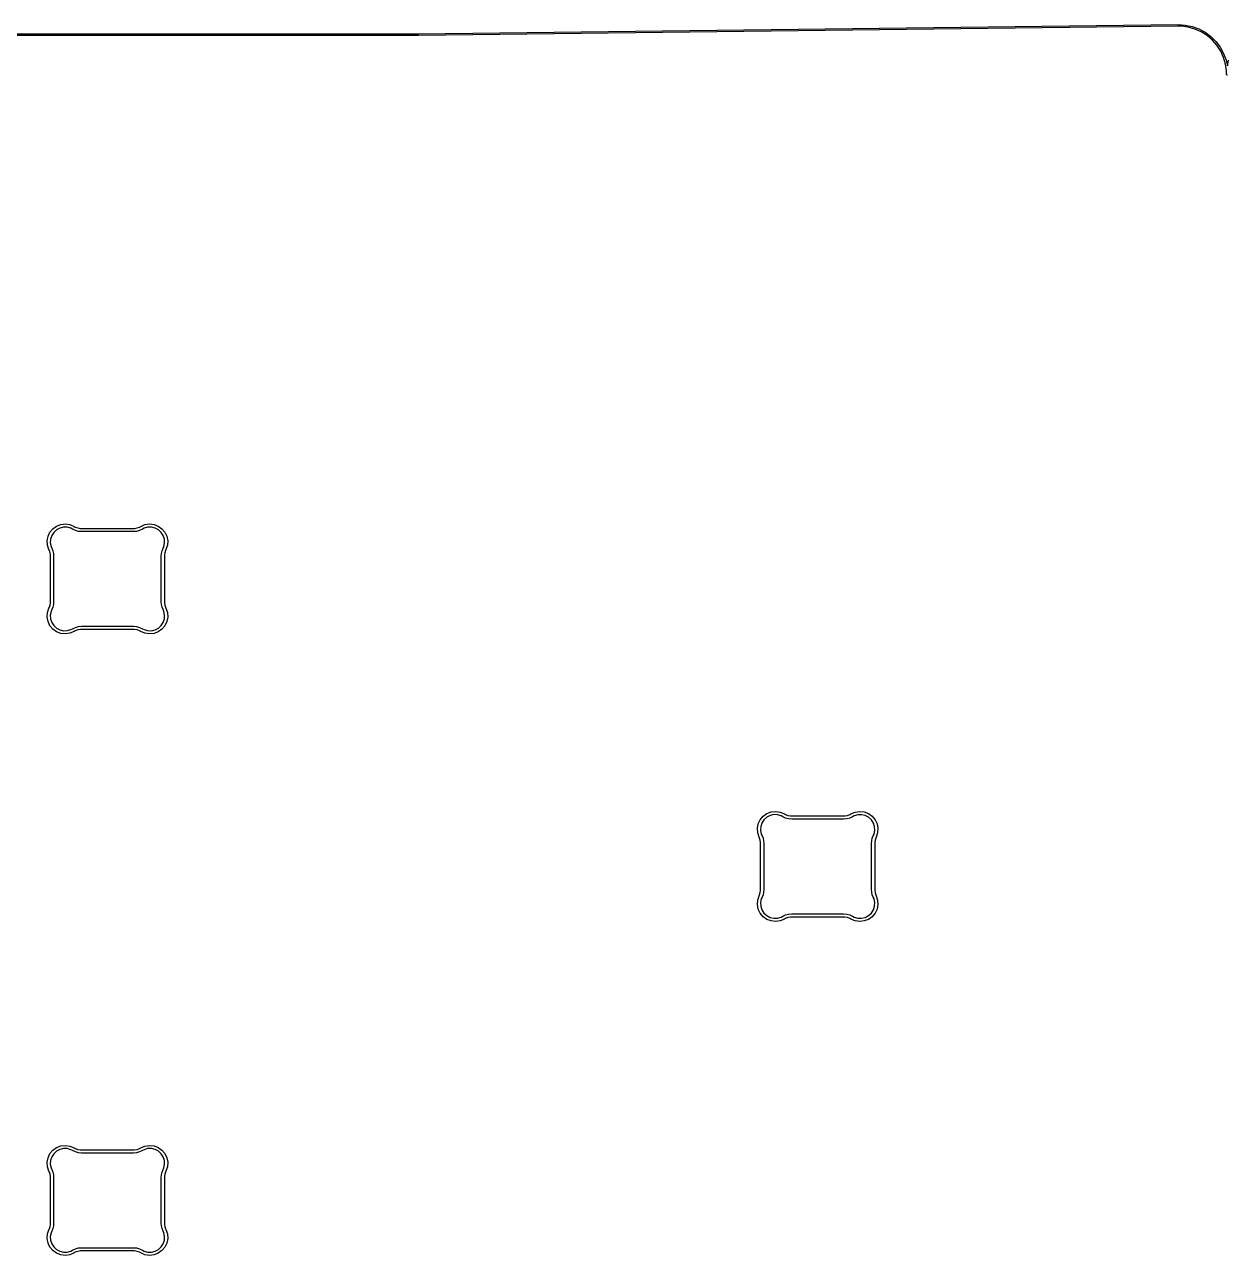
# Model space of a CAD drawing. Extents: x 9 to 292, y -476 to -359.
# Drawn here: x 113.61 to 150.49, y -405.57 to -367.84 of the extents above; entities that cross this region are included whole.
import ezdxf

# ---------------------------------------------------------------- set-up
doc = ezdxf.new("R2010")
doc.units = 0
doc.layers.add('BLACK', color=7, linetype='CONTINUOUS')

msp = doc.modelspace()

# ---------------------------------------------------------------- linework, layer by layer
at = {"layer": 'BLACK', "linetype": 'CONTINUOUS'}
for p, q in [((125.683901, -368.125004), (148.969199, -367.843468)), ((148.969199, -367.843468), (149.188062, -367.856589)), ((149.188062, -367.856589), (149.402781, -367.90096)), ((125.666066, -368.175112), (108.825136, -368.175112)), ((108.850136, -368.125112), (125.666068, -368.125112)), ((125.666068, -368.175112), (125.666066, -368.175112)), ((125.666068, -368.125112), (125.666069, -368.125112)), ((125.672214, -368.1751), (125.666068, -368.175111)), ((125.666068, -368.175111), (125.666068, -368.175112)), ((125.666069, -368.125112), (125.66607, -368.125112)), ((125.66607, -368.125112), (125.669041, -368.125112)), ((125.669041, -368.125112), (125.674984, -368.125088)), ((125.678362, -368.175062), (125.672214, -368.1751)), ((125.674984, -368.125088), (125.680926, -368.12504)), ((125.68451, -368.175), (125.678362, -368.175062)), ((125.680926, -368.12504), (125.683896, -368.125003)), ((125.683896, -368.125003), (125.683896, -368.125004)), ((125.683896, -368.125004), (125.683898, -368.125004)), ((125.683898, -368.125004), (125.683901, -368.125004)), ((148.969803, -367.893464), (125.68451, -368.174999)), ((125.68451, -368.174999), (125.68451, -368.175)), ((149.0761, -367.89224), (148.969803, -367.893464)), ((149.286864, -367.920186), (149.0761, -367.89224)), ((149.491442, -367.978067), (149.286864, -367.920186)), ((149.402781, -367.90096), (149.608918, -367.975661)), ((149.685605, -368.064686), (149.491442, -367.978067)), ((149.608918, -367.975661), (149.802212, -368.079151)), ((149.865342, -368.178252), (149.685605, -368.064686)), ((149.802212, -368.079151), (149.978669, -368.209289)), ((150.026935, -368.316419), (149.865342, -368.178252)), ((149.978669, -368.209289), (150.134641, -368.363386)), ((150.167046, -368.476329), (150.026935, -368.316419)), ((150.134641, -368.363386), (150.266903, -368.538256)), ((150.282777, -368.654679), (150.167046, -368.476329)), ((150.266903, -368.538256), (150.372723, -368.730285)), ((150.371738, -368.847781), (150.282777, -368.654679)), ((150.432089, -369.051644), (150.371738, -368.847781)), ((150.372723, -368.730285), (150.449912, -368.935503)), ((150.449912, -368.935503), (150.487631, -369.107512)), ((150.487631, -369.107512), (150.525344, -368.935492)), ((150.462582, -369.262054), (150.432089, -369.051644)), ((150.462642, -369.368262), (150.462582, -369.262054)), ((150.462636, -369.368359), (150.462642, -369.368262)), ((150.467411, -369.383053), (150.462636, -369.368359)), ((150.479911, -369.392135), (150.467411, -369.383053)), ((150.495362, -369.392134), (150.479911, -369.392135)), ((114.388315, -383.402588), (114.478156, -383.295501)), ((114.478156, -383.295501), (114.59209, -383.214519)), ((114.588402, -383.329969), (114.503689, -383.408152)), ((114.690088, -383.275664), (114.588402, -383.329969)), ((114.59209, -383.214519), (114.722759, -383.164872)), ((114.802179, -383.248745), (114.690088, -383.275664)), ((114.722759, -383.164872), (114.861723, -383.149766)), ((114.917436, -383.25095), (114.802179, -383.248745)), ((114.861723, -383.149766), (115.000007, -383.170177)), ((115.028416, -383.282137), (114.917436, -383.25095)), ((115.000007, -383.170177), (115.128681, -383.224786)), ((115.078062, -383.311029), (115.028416, -383.282137)), ((115.078198, -383.311182), (115.078062, -383.311029)), ((115.078202, -383.311176), (115.078198, -383.311182)), ((115.078201, -383.311183), (115.078204, -383.311177)), ((115.07823, -383.311189), (115.078201, -383.311183)), ((115.078204, -383.311177), (115.078202, -383.311176)), ((115.165775, -383.352479), (115.07823, -383.311189)), ((115.128681, -383.224786), (115.128649, -383.224841)), ((115.128649, -383.224841), (115.128652, -383.224842)), ((115.128652, -383.224842), (115.128655, -383.224836)), ((115.128655, -383.224836), (115.163002, -383.244868)), ((115.163002, -383.244868), (115.237633, -383.272328)), ((115.237633, -383.272328), (115.315923, -383.286275)), ((115.315923, -383.286275), (115.355685, -383.286311)), ((115.355685, -383.286311), (115.355688, -383.286312)), ((115.355688, -383.286312), (116.944589, -383.286312)), ((116.944589, -383.286312), (116.94459, -383.286312)), ((116.94459, -383.286305), (116.984351, -383.286272)), ((116.94459, -383.286312), (116.94459, -383.286305)), ((116.984351, -383.286272), (117.062642, -383.272328)), ((117.062642, -383.272328), (117.137274, -383.244872)), ((117.222069, -383.311184), (117.134496, -383.352483)), ((117.137274, -383.244872), (117.171622, -383.224843)), ((117.171622, -383.224843), (117.171623, -383.224843)), ((117.171623, -383.224843), (117.300284, -383.170232)), ((117.222071, -383.311184), (117.222069, -383.311184)), ((117.222073, -383.311184), (117.222071, -383.311184)), ((117.271885, -383.282194), (117.222073, -383.311184)), ((117.382854, -383.251004), (117.271885, -383.282194)), ((117.300284, -383.170232), (117.438559, -383.149817)), ((117.498101, -383.248795), (117.382854, -383.251004)), ((117.438559, -383.149817), (117.577514, -383.164918)), ((117.610183, -383.275708), (117.498101, -383.248795)), ((117.577514, -383.164918), (117.708176, -383.214559)), ((117.711861, -383.330007), (117.610183, -383.275708)), ((117.708176, -383.214559), (117.822104, -383.295534)), ((117.822104, -383.295534), (117.911941, -383.402613)), ((114.302188, -383.666172), (114.328368, -383.528864)), ((114.311465, -383.805647), (114.302188, -383.666172)), ((114.328368, -383.528864), (114.388315, -383.402588)), ((114.405615, -383.614742), (114.398588, -383.729806)), ((114.441419, -383.505165), (114.405615, -383.614742)), ((114.503689, -383.408152), (114.441419, -383.505165)), ((115.259233, -383.377785), (115.165775, -383.352479)), ((115.355677, -383.38631), (115.259233, -383.377785)), ((115.355684, -383.386312), (115.355677, -383.38631)), ((116.944588, -383.386312), (115.355684, -383.386312)), ((116.944589, -383.386312), (116.944588, -383.386312)), ((116.944653, -383.386299), (116.944589, -383.386312)), ((117.041036, -383.377785), (116.944653, -383.386299)), ((117.134496, -383.352483), (117.041036, -383.377785)), ((117.796568, -383.408183), (117.711861, -383.330007)), ((117.858833, -383.505187), (117.796568, -383.408183)), ((117.894634, -383.614754), (117.858833, -383.505187)), ((117.90166, -383.729808), (117.894634, -383.614754)), ((117.911941, -383.402613), (117.971884, -383.52888)), ((117.971884, -383.52888), (117.998062, -383.666181)), ((117.998062, -383.666181), (117.988783, -383.805646)), ((114.355595, -383.938261), (114.311465, -383.805647)), ((114.355597, -383.938272), (114.355595, -383.938261)), ((114.370217, -383.968651), (114.355596, -383.938272)), ((114.355596, -383.938272), (114.355597, -383.938272)), ((114.39008, -384.033085), (114.370217, -383.968651)), ((114.400125, -384.099759), (114.39008, -384.033085)), ((114.398588, -383.729806), (114.420793, -383.842925)), ((114.420793, -383.842925), (114.445704, -383.894903)), ((114.445704, -383.894903), (114.445704, -383.894907)), ((114.445704, -383.894907), (114.445707, -383.89491)), ((114.445707, -383.89491), (114.445706, -383.89491)), ((114.445706, -383.89491), (114.475709, -383.971409)), ((114.475709, -383.971409), (114.493985, -384.051523)), ((114.493985, -384.051523), (114.500119, -384.133382)), ((117.800135, -384.133465), (117.80628, -384.051519)), ((117.80628, -384.051519), (117.824566, -383.971403)), ((117.824566, -383.971403), (117.854559, -383.894971)), ((117.854545, -383.894891), (117.879455, -383.842918)), ((117.854569, -383.894902), (117.854545, -383.894891)), ((117.854559, -383.894971), (117.854569, -383.894902)), ((117.879455, -383.842918), (117.90166, -383.729808)), ((117.910187, -384.033091), (117.900136, -384.09976)), ((117.930059, -383.968663), (117.910187, -384.033091)), ((117.944685, -383.93829), (117.930059, -383.968663)), ((117.944688, -383.938146), (117.94467, -383.938279)), ((117.94467, -383.938279), (117.944671, -383.93828)), ((117.944671, -383.93828), (117.94467, -383.93828)), ((117.94467, -383.93828), (117.94467, -383.938283)), ((117.94467, -383.938283), (117.944685, -383.93829)), ((117.988783, -383.805646), (117.944688, -383.938146)), ((114.400126, -384.133472), (114.400125, -384.099759)), ((114.400137, -384.133472), (114.400126, -384.133472)), ((114.400137, -385.539148), (114.400137, -384.133472)), ((114.500119, -384.133382), (114.500136, -384.133466)), ((114.500136, -384.133466), (114.500137, -384.133466)), ((114.500137, -384.133466), (114.500136, -384.133467)), ((114.500136, -384.133467), (114.500137, -384.133469)), ((114.500137, -384.133469), (114.500137, -385.539153)), ((117.800135, -384.133466), (117.800135, -384.133465)), ((117.800135, -384.133469), (117.800135, -384.133466)), ((117.800135, -385.539153), (117.800135, -384.133469)), ((117.900136, -384.09976), (117.900135, -384.133469)), ((117.900135, -384.133469), (117.900135, -385.539153)), ((114.390089, -385.63954), (114.400136, -385.572863)), ((114.400136, -385.572863), (114.400137, -385.539149)), ((114.400137, -385.539149), (114.400137, -385.539148)), ((114.500137, -385.539159), (114.493993, -385.621102)), ((114.500137, -385.539153), (114.500136, -385.539156)), ((114.500136, -385.539156), (114.500137, -385.539159)), ((117.800162, -385.539293), (117.800135, -385.539153)), ((117.806284, -385.621096), (117.800162, -385.539293)), ((117.900135, -385.539153), (117.900134, -385.539156)), ((117.900134, -385.539156), (117.900135, -385.539158)), ((117.900135, -385.539158), (117.900152, -385.539158)), ((117.900152, -385.539158), (117.900148, -385.572869)), ((117.900148, -385.572869), (117.910188, -385.63954)), ((114.302235, -386.006441), (114.311506, -385.866981)), ((114.311506, -385.866981), (114.355569, -385.73455)), ((114.355569, -385.73455), (114.355596, -385.734353)), ((114.355596, -385.734353), (114.355605, -385.734357)), ((114.355599, -385.734346), (114.355621, -385.734322)), ((114.355608, -385.73435), (114.355599, -385.734346)), ((114.355605, -385.734357), (114.355608, -385.73435)), ((114.355621, -385.734322), (114.370226, -385.703978)), ((114.370226, -385.703978), (114.390089, -385.63954)), ((114.420832, -385.829706), (114.398634, -385.942812)), ((114.398634, -385.942812), (114.405663, -386.057861)), ((114.445737, -385.777733), (114.420832, -385.829706)), ((114.445708, -385.777711), (114.445705, -385.777713)), ((114.445705, -385.777713), (114.445705, -385.777718)), ((114.445705, -385.777718), (114.445737, -385.777733)), ((114.445717, -385.777715), (114.445708, -385.777711)), ((114.475718, -385.701216), (114.445717, -385.777715)), ((114.493993, -385.621102), (114.475718, -385.701216)), ((117.824559, -385.701216), (117.806284, -385.621096)), ((117.854568, -385.777717), (117.824559, -385.701216)), ((117.879476, -385.829692), (117.854567, -385.777717)), ((117.854567, -385.777717), (117.854568, -385.777717)), ((117.901677, -385.942803), (117.879476, -385.829692)), ((117.894649, -386.057859), (117.901677, -385.942803)), ((117.910188, -385.63954), (117.930051, -385.703971)), ((117.930051, -385.703971), (117.944673, -385.734346)), ((117.944673, -385.734346), (117.944673, -385.734347)), ((117.944673, -385.734347), (117.944673, -385.73435)), ((117.944673, -385.73435), (117.988802, -385.866968)), ((117.988802, -385.866968), (117.998077, -386.006434)), ((114.328416, -386.143734), (114.302235, -386.006441)), ((114.388358, -386.269995), (114.328416, -386.143734)), ((114.478192, -386.377069), (114.388358, -386.269995)), ((114.405663, -386.057861), (114.441466, -386.167423)), ((114.441466, -386.167423), (114.503729, -386.264422)), ((114.503729, -386.264422), (114.588432, -386.342595)), ((114.588432, -386.342595), (114.690106, -386.396893)), ((115.078216, -386.361432), (115.165772, -386.320136)), ((115.165772, -386.320136), (115.259233, -386.294828)), ((115.259233, -386.294828), (115.355682, -386.286302)), ((115.355682, -386.286302), (115.355682, -386.286311)), ((115.355682, -386.286311), (115.355684, -386.286311)), ((115.355684, -386.286311), (116.944588, -386.286311)), ((116.944588, -386.286311), (117.041037, -386.294832)), ((117.041037, -386.294832), (117.134499, -386.320135)), ((117.134499, -386.320135), (117.222074, -386.361435)), ((117.61019, -386.396907), (117.71187, -386.342608)), ((117.71187, -386.342608), (117.796578, -386.264432)), ((117.796578, -386.264432), (117.858845, -386.167427)), ((117.91195, -386.270002), (117.822112, -386.377081)), ((117.858845, -386.167427), (117.894649, -386.057859)), ((117.971896, -386.143735), (117.91195, -386.270002)), ((117.998077, -386.006434), (117.971896, -386.143735)), ((114.592114, -386.458042), (114.478192, -386.377069)), ((114.722769, -386.507683), (114.592114, -386.458042)), ((114.690106, -386.396893), (114.802182, -386.423808)), ((114.861718, -386.522788), (114.722769, -386.507683)), ((114.802182, -386.423808), (114.917425, -386.421604)), ((114.999987, -386.502381), (114.861718, -386.522788)), ((114.917425, -386.421604), (115.02839, -386.390422)), ((115.128648, -386.44778), (114.999987, -386.502381)), ((115.02839, -386.390422), (115.078202, -386.361436)), ((115.078202, -386.361436), (115.078216, -386.361432)), ((115.128653, -386.447779), (115.128647, -386.44778)), ((115.128647, -386.44778), (115.128648, -386.44778)), ((115.128654, -386.44778), (115.128653, -386.447779)), ((115.163001, -386.427747), (115.128654, -386.44778)), ((115.237633, -386.400286), (115.163001, -386.427747)), ((115.315924, -386.386338), (115.237633, -386.400286)), ((115.355638, -386.386302), (115.315924, -386.386338)), ((115.355684, -386.386311), (115.355638, -386.386302)), ((115.355686, -386.386311), (115.355684, -386.386311)), ((116.944588, -386.386311), (115.355686, -386.386311)), ((116.944589, -386.386311), (116.944588, -386.38631)), ((116.944588, -386.38631), (116.944588, -386.386311)), ((116.984351, -386.386344), (116.944589, -386.386311)), ((117.062643, -386.400288), (116.984351, -386.386344)), ((117.137276, -386.427746), (117.062643, -386.400288)), ((117.171612, -386.44777), (117.137276, -386.427746)), ((117.171622, -386.447781), (117.171612, -386.44777)), ((117.171647, -386.447785), (117.171622, -386.44778)), ((117.171622, -386.44778), (117.171622, -386.447781)), ((117.300289, -386.502386), (117.171647, -386.447785)), ((117.222074, -386.361435), (117.222075, -386.361435)), ((117.222075, -386.361435), (117.271888, -386.390426)), ((117.271888, -386.390426), (117.382858, -386.421614)), ((117.438565, -386.522799), (117.300289, -386.502386)), ((117.382858, -386.421614), (117.498107, -386.423822)), ((117.577521, -386.507697), (117.438565, -386.522799)), ((117.498107, -386.423822), (117.61019, -386.396907)), ((117.708183, -386.458056), (117.577521, -386.507697)), ((117.822112, -386.377081), (117.708183, -386.458056)), ((136.367091, -392.028318), (136.49776, -391.978671)), ((136.49776, -391.978671), (136.636724, -391.963566)), ((136.636724, -391.963566), (136.775009, -391.983977)), ((136.775009, -391.983977), (136.903683, -392.038587)), ((138.946623, -392.038643), (139.075284, -391.984032)), ((139.075284, -391.984032), (139.213559, -391.963617)), ((139.213559, -391.963617), (139.352515, -391.978718)), ((139.352515, -391.978718), (139.483177, -392.028359)), ((136.077188, -392.479973), (136.103368, -392.342664)), ((136.103368, -392.342664), (136.163315, -392.216388)), ((136.163315, -392.216388), (136.253157, -392.109301)), ((136.216419, -392.318965), (136.180615, -392.428542)), ((136.278689, -392.221952), (136.216419, -392.318965)), ((136.253157, -392.109301), (136.367091, -392.028318)), ((136.363403, -392.143768), (136.278689, -392.221952)), ((136.465089, -392.089463), (136.363403, -392.143768)), ((136.57718, -392.062544), (136.465089, -392.089463)), ((136.692438, -392.06475), (136.57718, -392.062544)), ((136.803417, -392.095938), (136.692438, -392.06475)), ((136.853063, -392.12483), (136.803417, -392.095938)), ((136.8532, -392.124984), (136.853063, -392.12483)), ((136.853203, -392.124978), (136.8532, -392.124984)), ((136.853201, -392.124987), (136.853205, -392.124979)), ((136.85324, -392.124995), (136.853201, -392.124987)), ((136.853205, -392.124979), (136.853203, -392.124978)), ((136.940776, -392.166281), (136.85324, -392.124995)), ((136.903683, -392.038587), (136.903649, -392.038643)), ((136.903649, -392.038643), (136.903652, -392.038644)), ((136.903652, -392.038644), (136.903656, -392.038639)), ((136.903656, -392.038639), (136.938003, -392.05867)), ((136.938003, -392.05867), (137.012634, -392.08613)), ((137.034234, -392.191587), (136.940776, -392.166281)), ((137.012634, -392.08613), (137.090924, -392.100077)), ((137.130682, -392.200113), (137.034234, -392.191587)), ((137.090924, -392.100077), (137.130686, -392.100113)), ((137.130684, -392.200113), (137.130682, -392.200112)), ((137.130682, -392.200112), (137.130682, -392.200113)), ((138.719587, -392.200113), (137.130684, -392.200113)), ((137.130686, -392.100113), (138.719588, -392.100113)), ((138.719588, -392.200113), (138.719587, -392.200113)), ((138.719588, -392.100113), (138.719589, -392.100113)), ((138.719661, -392.200098), (138.719588, -392.200113)), ((138.719589, -392.100105), (138.759351, -392.100072)), ((138.719589, -392.100113), (138.719589, -392.100105)), ((138.816036, -392.191585), (138.719661, -392.200098)), ((138.759351, -392.100072), (138.837642, -392.086128)), ((138.909496, -392.166283), (138.816036, -392.191585)), ((138.837642, -392.086128), (138.912274, -392.058672)), ((138.997069, -392.124984), (138.909496, -392.166283)), ((138.912274, -392.058672), (138.946622, -392.038643)), ((138.946622, -392.038643), (138.946623, -392.038643)), ((138.997071, -392.124984), (138.997069, -392.124984)), ((138.997073, -392.124984), (138.997071, -392.124984)), ((139.046885, -392.095994), (138.997073, -392.124984)), ((139.157854, -392.064804), (139.046885, -392.095994)), ((139.273101, -392.062595), (139.157854, -392.064804)), ((139.385184, -392.089509), (139.273101, -392.062595)), ((139.486862, -392.143807), (139.385184, -392.089509)), ((139.483177, -392.028359), (139.597105, -392.109335)), ((139.571569, -392.221984), (139.486862, -392.143807)), ((139.633834, -392.318988), (139.571569, -392.221984)), ((139.597105, -392.109335), (139.686942, -392.216414)), ((139.669635, -392.428556), (139.633834, -392.318988)), ((139.686942, -392.216414), (139.746885, -392.342682)), ((139.746885, -392.342682), (139.773062, -392.479983)), ((136.086465, -392.619447), (136.077188, -392.479973)), ((136.130601, -392.752079), (136.086465, -392.619447)), ((136.1306, -392.75208), (136.130601, -392.752079)), ((136.130606, -392.752087), (136.1306, -392.75208)), ((136.130608, -392.752096), (136.130606, -392.752087)), ((136.145237, -392.782463), (136.130608, -392.752096)), ((136.180615, -392.428542), (136.173588, -392.543606)), ((136.173588, -392.543606), (136.195793, -392.656726)), ((136.195793, -392.656726), (136.220704, -392.708704)), ((136.220704, -392.708704), (136.220705, -392.708714)), ((136.220705, -392.708714), (136.250732, -392.785194)), ((139.599565, -392.785205), (139.62956, -392.70877)), ((139.629544, -392.708693), (139.654454, -392.65672)), ((139.629569, -392.708705), (139.629544, -392.708693)), ((139.62956, -392.70877), (139.629569, -392.708705)), ((139.654454, -392.65672), (139.676659, -392.543611)), ((139.676659, -392.543611), (139.669635, -392.428556)), ((139.719684, -392.752091), (139.705058, -392.782464)), ((139.719671, -392.752083), (139.719669, -392.752084)), ((139.719669, -392.752084), (139.71967, -392.752084)), ((139.719689, -392.75194), (139.71967, -392.752082)), ((139.71967, -392.752082), (139.719671, -392.752083)), ((139.71967, -392.752084), (139.719684, -392.752091)), ((139.763783, -392.619449), (139.719689, -392.75194)), ((139.773062, -392.479983), (139.763783, -392.619449)), ((136.165109, -392.846882), (136.145237, -392.782463)), ((136.175147, -392.913546), (136.165109, -392.846882)), ((136.175139, -392.947259), (136.175137, -392.947253)), ((136.175137, -392.947253), (136.175138, -392.947253)), ((136.175137, -392.947271), (136.175139, -392.947259)), ((136.175137, -394.35295), (136.175137, -392.947271)), ((136.175138, -392.947253), (136.175147, -392.913546)), ((136.250732, -392.785194), (136.269016, -392.865325)), ((136.269016, -392.865325), (136.275138, -392.947287)), ((136.275138, -392.947287), (136.275137, -392.947287)), ((136.275137, -392.947287), (136.275137, -394.352955)), ((139.575135, -392.947268), (139.581279, -392.865321)), ((139.575135, -392.947269), (139.575135, -392.947268)), ((139.575135, -392.947271), (139.575135, -392.947269)), ((139.575135, -394.352955), (139.575135, -392.947271)), ((139.581279, -392.865321), (139.599565, -392.785205)), ((139.675136, -392.913562), (139.675135, -392.947269)), ((139.675135, -392.947269), (139.675135, -392.947271)), ((139.675135, -392.947271), (139.675135, -394.352955)), ((139.685186, -392.846892), (139.675136, -392.913562)), ((139.705058, -392.782464), (139.685186, -392.846892)), ((136.086503, -394.680781), (136.130578, -394.548312)), ((136.130578, -394.548312), (136.130601, -394.548148)), ((136.130584, -394.548133), (136.14521, -394.51776)), ((136.130602, -394.548142), (136.130584, -394.548133)), ((136.130599, -394.548147), (136.130601, -394.548144)), ((136.130601, -394.548148), (136.130599, -394.548147)), ((136.130601, -394.548144), (136.130602, -394.548142)), ((136.14521, -394.51776), (136.165082, -394.453331)), ((136.165082, -394.453331), (136.175134, -394.386661)), ((136.195828, -394.643505), (136.17363, -394.756612)), ((136.175134, -394.386661), (136.175137, -394.35295)), ((136.220734, -394.591533), (136.195828, -394.643505)), ((136.220716, -394.591431), (136.220705, -394.591519)), ((136.220705, -394.591519), (136.220734, -394.591533)), ((136.250703, -394.515019), (136.220716, -394.591431)), ((136.26899, -394.434905), (136.250703, -394.515019)), ((136.275137, -394.35296), (136.26899, -394.434905)), ((136.275137, -394.352955), (136.275136, -394.352958)), ((136.275136, -394.352958), (136.275137, -394.35296)), ((139.575162, -394.353093), (139.575135, -394.352955)), ((139.581284, -394.434899), (139.575162, -394.353093)), ((139.599559, -394.515017), (139.581284, -394.434899)), ((139.629568, -394.591518), (139.599559, -394.515017)), ((139.629567, -394.591519), (139.629568, -394.591518)), ((139.629568, -394.59152), (139.629567, -394.591519)), ((139.654476, -394.643494), (139.629567, -394.59152)), ((139.629567, -394.59152), (139.629568, -394.59152)), ((139.676677, -394.756606), (139.654476, -394.643494)), ((139.675135, -394.352955), (139.675134, -394.352958)), ((139.675134, -394.352958), (139.675135, -394.35296)), ((139.675135, -394.35296), (139.675152, -394.35296)), ((139.675152, -394.35296), (139.675148, -394.386672)), ((139.675148, -394.386672), (139.685189, -394.453342)), ((139.685189, -394.453342), (139.705052, -394.517772)), ((139.705052, -394.517772), (139.719673, -394.548147)), ((139.719673, -394.548147), (139.719673, -394.548149)), ((139.719673, -394.548149), (139.763802, -394.680771)), ((136.077232, -394.820241), (136.086503, -394.680781)), ((136.103413, -394.957535), (136.077232, -394.820241)), ((136.163356, -395.083796), (136.103413, -394.957535)), ((136.17363, -394.756612), (136.180659, -394.871661)), ((136.180659, -394.871661), (136.216462, -394.981224)), ((136.216462, -394.981224), (136.278726, -395.078224)), ((139.571577, -395.078232), (139.633844, -394.981228)), ((139.633844, -394.981228), (139.669648, -394.87166)), ((139.669648, -394.87166), (139.676677, -394.756606)), ((139.746894, -394.957536), (139.686949, -395.083803)), ((139.773076, -394.820237), (139.746894, -394.957536)), ((139.763802, -394.680771), (139.773076, -394.820237)), ((136.253189, -395.190871), (136.163356, -395.083796)), ((136.367112, -395.271844), (136.253189, -395.190871)), ((136.278726, -395.078224), (136.36343, -395.156398)), ((136.36343, -395.156398), (136.465103, -395.210696)), ((136.497767, -395.321486), (136.367112, -395.271844)), ((136.465103, -395.210696), (136.577181, -395.237612)), ((136.636716, -395.336591), (136.497767, -395.321486)), ((136.577181, -395.237612), (136.692424, -395.235408)), ((136.774986, -395.316185), (136.636716, -395.336591)), ((136.692424, -395.235408), (136.80339, -395.204227)), ((136.903648, -395.261583), (136.774986, -395.316185)), ((136.80339, -395.204227), (136.853202, -395.17524)), ((136.853202, -395.17524), (136.853204, -395.175239)), ((136.853204, -395.175239), (136.940771, -395.133938)), ((136.90365, -395.261581), (136.903648, -395.261584)), ((136.903648, -395.261584), (136.903648, -395.261583)), ((136.903653, -395.261581), (136.90365, -395.261581)), ((136.938, -395.241549), (136.903653, -395.261581)), ((137.012632, -395.214087), (136.938, -395.241549)), ((136.940771, -395.133938), (137.034231, -395.108629)), ((137.090923, -395.200139), (137.012632, -395.214087)), ((137.034231, -395.108629), (137.130681, -395.100103)), ((137.130638, -395.200103), (137.090923, -395.200139)), ((137.130684, -395.200112), (137.130638, -395.200103)), ((137.130681, -395.100103), (137.130681, -395.100112)), ((137.130681, -395.100112), (137.130684, -395.100112)), ((137.130684, -395.100112), (138.719589, -395.100112)), ((137.130685, -395.200112), (137.130684, -395.200112)), ((137.130688, -395.200112), (137.130685, -395.200113)), ((137.130685, -395.200113), (137.130685, -395.200112)), ((138.719589, -395.200112), (137.130688, -395.200112)), ((138.719589, -395.100112), (138.816038, -395.108633)), ((138.71959, -395.200112), (138.719589, -395.200111)), ((138.719589, -395.200111), (138.719589, -395.200112)), ((138.759352, -395.200146), (138.71959, -395.200112)), ((138.837643, -395.21409), (138.759352, -395.200146)), ((138.816038, -395.108633), (138.909499, -395.133936)), ((138.912275, -395.241547), (138.837643, -395.21409)), ((138.909499, -395.133936), (138.997073, -395.175236)), ((138.946615, -395.261573), (138.912275, -395.241547)), ((138.946622, -395.261581), (138.946615, -395.261573)), ((138.946622, -395.26158), (138.946622, -395.261581)), ((138.946652, -395.261586), (138.946622, -395.26158)), ((139.075289, -395.316185), (138.946652, -395.261586)), ((138.997073, -395.175236), (138.997075, -395.175234)), ((138.997075, -395.175234), (139.046888, -395.204225)), ((139.046888, -395.204225), (139.157858, -395.235413)), ((139.213564, -395.336598), (139.075289, -395.316185)), ((139.157858, -395.235413), (139.273106, -395.237621)), ((139.35252, -395.321496), (139.213564, -395.336598)), ((139.273106, -395.237621), (139.385189, -395.210707)), ((139.483181, -395.271855), (139.35252, -395.321496)), ((139.385189, -395.210707), (139.486868, -395.156408)), ((139.59711, -395.190881), (139.483181, -395.271855)), ((139.486868, -395.156408), (139.571577, -395.078232)), ((139.686949, -395.083803), (139.59711, -395.190881)), ((114.328367, -402.578864), (114.388313, -402.452588)), ((114.388313, -402.452588), (114.478155, -402.345501)), ((114.441418, -402.555166), (114.405614, -402.664743)), ((114.503688, -402.458152), (114.441418, -402.555166)), ((114.478155, -402.345501), (114.59209, -402.264518)), ((114.588401, -402.379968), (114.503688, -402.458152)), ((114.690088, -402.325663), (114.588401, -402.379968)), ((114.59209, -402.264518), (114.722759, -402.214871)), ((114.802179, -402.298744), (114.690088, -402.325663)), ((114.722759, -402.214871), (114.861723, -402.199765)), ((114.917437, -402.300949), (114.802179, -402.298744)), ((114.861723, -402.199765), (115.000008, -402.220176)), ((115.028416, -402.332137), (114.917437, -402.300949)), ((115.000008, -402.220176), (115.128682, -402.274786)), ((115.078057, -402.361025), (115.028416, -402.332137)), ((115.078198, -402.361183), (115.078057, -402.361025)), ((115.078202, -402.361177), (115.078198, -402.361183)), ((115.078201, -402.361184), (115.078204, -402.361178)), ((115.07823, -402.36119), (115.078201, -402.361184)), ((115.078204, -402.361178), (115.078202, -402.361177)), ((115.165775, -402.40248), (115.07823, -402.36119)), ((115.128682, -402.274786), (115.128649, -402.274842)), ((115.128649, -402.274842), (115.128652, -402.274843)), ((115.128652, -402.274843), (115.128655, -402.274837)), ((115.128655, -402.274837), (115.163002, -402.294869)), ((115.163002, -402.294869), (115.237634, -402.322329)), ((115.259234, -402.427786), (115.165775, -402.40248)), ((115.237634, -402.322329), (115.315924, -402.336276)), ((115.355682, -402.436312), (115.259234, -402.427786)), ((115.315924, -402.336276), (115.355686, -402.336312)), ((115.355684, -402.436312), (115.355682, -402.436311)), ((115.355682, -402.436311), (115.355682, -402.436312)), ((116.944587, -402.436312), (115.355684, -402.436312)), ((115.355686, -402.336312), (116.944588, -402.336312)), ((116.944588, -402.436312), (116.944587, -402.436312)), ((116.944588, -402.336312), (116.944589, -402.336312)), ((116.944661, -402.436297), (116.944588, -402.436312)), ((116.944589, -402.336304), (116.98435, -402.336271)), ((116.944589, -402.336312), (116.944589, -402.336304)), ((117.041035, -402.427784), (116.944661, -402.436297)), ((116.98435, -402.336271), (117.062641, -402.322327)), ((117.134495, -402.402482), (117.041035, -402.427784)), ((117.062641, -402.322327), (117.137274, -402.294871)), ((117.222063, -402.361187), (117.134495, -402.402482)), ((117.137274, -402.294871), (117.171622, -402.274842)), ((117.171622, -402.274842), (117.171639, -402.274838)), ((117.171639, -402.274838), (117.300284, -402.220233)), ((117.222073, -402.361185), (117.222063, -402.361187)), ((117.271885, -402.332195), (117.222073, -402.361185)), ((117.382853, -402.301005), (117.271885, -402.332195)), ((117.300284, -402.220233), (117.438558, -402.199818)), ((117.4981, -402.298796), (117.382853, -402.301005)), ((117.438558, -402.199818), (117.577513, -402.214918)), ((117.610182, -402.325709), (117.4981, -402.298796)), ((117.577513, -402.214918), (117.708175, -402.264559)), ((117.71186, -402.380007), (117.610182, -402.325709)), ((117.708175, -402.264559), (117.822103, -402.345534)), ((117.796567, -402.458183), (117.71186, -402.380007)), ((117.858832, -402.555187), (117.796567, -402.458183)), ((117.822103, -402.345534), (117.91194, -402.452613)), ((117.894633, -402.664755), (117.858832, -402.555187)), ((117.91194, -402.452613), (117.971883, -402.578881)), ((114.302187, -402.716174), (114.328367, -402.578864)), ((114.311464, -402.855649), (114.302187, -402.716174)), ((114.355601, -402.98828), (114.311464, -402.855649)), ((114.405614, -402.664743), (114.398587, -402.779807)), ((114.398587, -402.779807), (114.420792, -402.892927)), ((114.420792, -402.892927), (114.445704, -402.944905)), ((114.445704, -402.944905), (114.445704, -402.944908)), ((114.445704, -402.944908), (114.475718, -403.021402)), ((117.824546, -403.021407), (117.854542, -402.944905)), ((117.854542, -402.944905), (117.854563, -402.944915)), ((117.854545, -402.944891), (117.879454, -402.892917)), ((117.854569, -402.944902), (117.854545, -402.944891)), ((117.854563, -402.944915), (117.854567, -402.944909)), ((117.854567, -402.944909), (117.854569, -402.944902)), ((117.879454, -402.892917), (117.901659, -402.779808)), ((117.901659, -402.779808), (117.894633, -402.664755)), ((117.988782, -402.855646), (117.944697, -402.988116)), ((117.971883, -402.578881), (117.998061, -402.716181)), ((117.998061, -402.716181), (117.988782, -402.855646)), ((114.370225, -403.018656), (114.3556, -402.98828)), ((114.3556, -402.98828), (114.355601, -402.98828)), ((114.390096, -403.083087), (114.370225, -403.018656)), ((114.400145, -403.14976), (114.390096, -403.083087)), ((114.400137, -403.18347), (114.400145, -403.183424)), ((114.400137, -404.589154), (114.400137, -403.18347)), ((114.400145, -403.183424), (114.400145, -403.14976)), ((114.475718, -403.021402), (114.494002, -403.10152)), ((114.494002, -403.10152), (114.500146, -403.183467)), ((114.500137, -403.183467), (114.500136, -403.183468)), ((114.500136, -403.183468), (114.500137, -403.18347)), ((114.500146, -403.183467), (114.500137, -403.183467)), ((114.500137, -403.18347), (114.500137, -404.589151)), ((117.800135, -403.183466), (117.806275, -403.101523)), ((117.800135, -403.183467), (117.800135, -403.183466)), ((117.800135, -403.18347), (117.800135, -403.183467)), ((117.800135, -404.589154), (117.800135, -403.18347)), ((117.806275, -403.101523), (117.824546, -403.021407)), ((117.910178, -403.083078), (117.900134, -403.149757)), ((117.900134, -403.149757), (117.900134, -403.183469)), ((117.900134, -403.183469), (117.900135, -403.18347)), ((117.900135, -403.18347), (117.900135, -404.589149)), ((117.930038, -403.018638), (117.910178, -403.083078)), ((117.94462, -402.988332), (117.930038, -403.018638)), ((117.944671, -402.98828), (117.94462, -402.988332)), ((117.944657, -402.988257), (117.94465, -402.988269)), ((117.94465, -402.988269), (117.944671, -402.98828)), ((117.944677, -402.988267), (117.944657, -402.988257)), ((117.944697, -402.988116), (117.944677, -402.988267)), ((114.311505, -404.916981), (114.355572, -404.784537)), ((114.355572, -404.784537), (114.355598, -404.784349)), ((114.355598, -404.784349), (114.355619, -404.78436)), ((114.355599, -404.784346), (114.355652, -404.784289)), ((114.35562, -404.784356), (114.355599, -404.784346)), ((114.355619, -404.78436), (114.35562, -404.784356)), ((114.355652, -404.784289), (114.37024, -404.753982)), ((114.37024, -404.753982), (114.390101, -404.689547)), ((114.390101, -404.689547), (114.400141, -404.622873)), ((114.400137, -404.589157), (114.400137, -404.589154)), ((114.400137, -404.589159), (114.400137, -404.589157)), ((114.400141, -404.622873), (114.400137, -404.589159)), ((114.445736, -404.827733), (114.42083, -404.879705)), ((114.445706, -404.827715), (114.445705, -404.827715)), ((114.445705, -404.827715), (114.445705, -404.827718)), ((114.445705, -404.827718), (114.445736, -404.827733)), ((114.445727, -404.827725), (114.445706, -404.827715)), ((114.475733, -404.751221), (114.445727, -404.827725)), ((114.494005, -404.6711), (114.475733, -404.751221)), ((114.500137, -404.589151), (114.494005, -404.6711)), ((117.800135, -404.589157), (117.800135, -404.589154)), ((117.800135, -404.589159), (117.800135, -404.589157)), ((117.800136, -404.589159), (117.800135, -404.589159)), ((117.800139, -404.589175), (117.800136, -404.589159)), ((117.806282, -404.671102), (117.800139, -404.589175)), ((117.824561, -404.751215), (117.806282, -404.671102)), ((117.854566, -404.827714), (117.824561, -404.751215)), ((117.854567, -404.827715), (117.854566, -404.827714)), ((117.854568, -404.827719), (117.854567, -404.827715)), ((117.879476, -404.879694), (117.854567, -404.827719)), ((117.854567, -404.827719), (117.854568, -404.827719)), ((117.900135, -404.589149), (117.900138, -404.589149)), ((117.900138, -404.589149), (117.900139, -404.622862)), ((117.900139, -404.622862), (117.910187, -404.689537)), ((117.910187, -404.689537), (117.930053, -404.753972)), ((117.930053, -404.753972), (117.944674, -404.78435)), ((117.944674, -404.78435), (117.944675, -404.784358)), ((117.944675, -404.784358), (117.988802, -404.91697)), ((114.302234, -405.056441), (114.311505, -404.916981)), ((114.328415, -405.193734), (114.302234, -405.056441)), ((114.388357, -405.319995), (114.328415, -405.193734)), ((114.42083, -404.879705), (114.398632, -404.992812)), ((114.398632, -404.992812), (114.405661, -405.107861)), ((114.405661, -405.107861), (114.441464, -405.217423)), ((117.858844, -405.217427), (117.894648, -405.10786)), ((117.901676, -404.992805), (117.879476, -404.879694)), ((117.894648, -405.10786), (117.901676, -404.992805)), ((117.971895, -405.193735), (117.911949, -405.320002)), ((117.998076, -405.056436), (117.971895, -405.193735)), ((117.988802, -404.91697), (117.998076, -405.056436)), ((114.478191, -405.42707), (114.388357, -405.319995)), ((114.441464, -405.217423), (114.503727, -405.314423)), ((114.592114, -405.508042), (114.478191, -405.42707)), ((114.503727, -405.314423), (114.588431, -405.392597)), ((114.588431, -405.392597), (114.690105, -405.446894)), ((114.722768, -405.557684), (114.592114, -405.508042)), ((114.690105, -405.446894), (114.802182, -405.47381)), ((114.861717, -405.572789), (114.722768, -405.557684)), ((114.802182, -405.47381), (114.917424, -405.471606)), ((114.999987, -405.552382), (114.861717, -405.572789)), ((114.917424, -405.471606), (115.02839, -405.440424)), ((115.128648, -405.497781), (114.999987, -405.552382)), ((115.02839, -405.440424), (115.078202, -405.411437)), ((115.078202, -405.411437), (115.07821, -405.411435)), ((115.07821, -405.411435), (115.165771, -405.370135)), ((115.12865, -405.497778), (115.128648, -405.497781)), ((115.128653, -405.497778), (115.12865, -405.497778)), ((115.163, -405.477747), (115.128653, -405.497779)), ((115.128653, -405.497779), (115.128653, -405.497778)), ((115.237632, -405.450285), (115.163, -405.477747)), ((115.165771, -405.370135), (115.259231, -405.344827)), ((115.315923, -405.436337), (115.237632, -405.450285)), ((115.259231, -405.344827), (115.355681, -405.336301)), ((115.355632, -405.436301), (115.315923, -405.436337)), ((115.355683, -405.436311), (115.355632, -405.436301)), ((115.355681, -405.336301), (115.355681, -405.336311)), ((115.355681, -405.336311), (115.355683, -405.336311)), ((115.355683, -405.336311), (116.944588, -405.336311)), ((115.355685, -405.436311), (115.355683, -405.436311)), ((116.944587, -405.436311), (115.355685, -405.436311)), ((116.94459, -405.436312), (116.944587, -405.436311)), ((116.944588, -405.336311), (116.944597, -405.336312)), ((116.984352, -405.436346), (116.94459, -405.436312)), ((116.944597, -405.336312), (117.041038, -405.344833)), ((117.062643, -405.45029), (116.984352, -405.436346)), ((117.041038, -405.344833), (117.134499, -405.370136)), ((117.137276, -405.477747), (117.062643, -405.45029)), ((117.134499, -405.370136), (117.222074, -405.411436)), ((117.171612, -405.497771), (117.137276, -405.477747)), ((117.171622, -405.497782), (117.171612, -405.497771)), ((117.171655, -405.497788), (117.171622, -405.497781)), ((117.171622, -405.497781), (117.171622, -405.497782)), ((117.30029, -405.552385), (117.171655, -405.497788)), ((117.222074, -405.411436), (117.222076, -405.411434)), ((117.222076, -405.411434), (117.271888, -405.440425)), ((117.271888, -405.440425), (117.382858, -405.471613)), ((117.438565, -405.572798), (117.30029, -405.552385)), ((117.382858, -405.471613), (117.498106, -405.473821)), ((117.57752, -405.557696), (117.438565, -405.572798)), ((117.498106, -405.473821), (117.610189, -405.446906)), ((117.708182, -405.508055), (117.57752, -405.557696)), ((117.610189, -405.446906), (117.711869, -405.392608)), ((117.822111, -405.42708), (117.708182, -405.508055)), ((117.711869, -405.392608), (117.796577, -405.314432)), ((117.796577, -405.314432), (117.858844, -405.217427)), ((117.911949, -405.320002), (117.822111, -405.42708))]:
    msp.add_line(p, q, dxfattribs=at)

doc.saveas('drawing.dxf')
